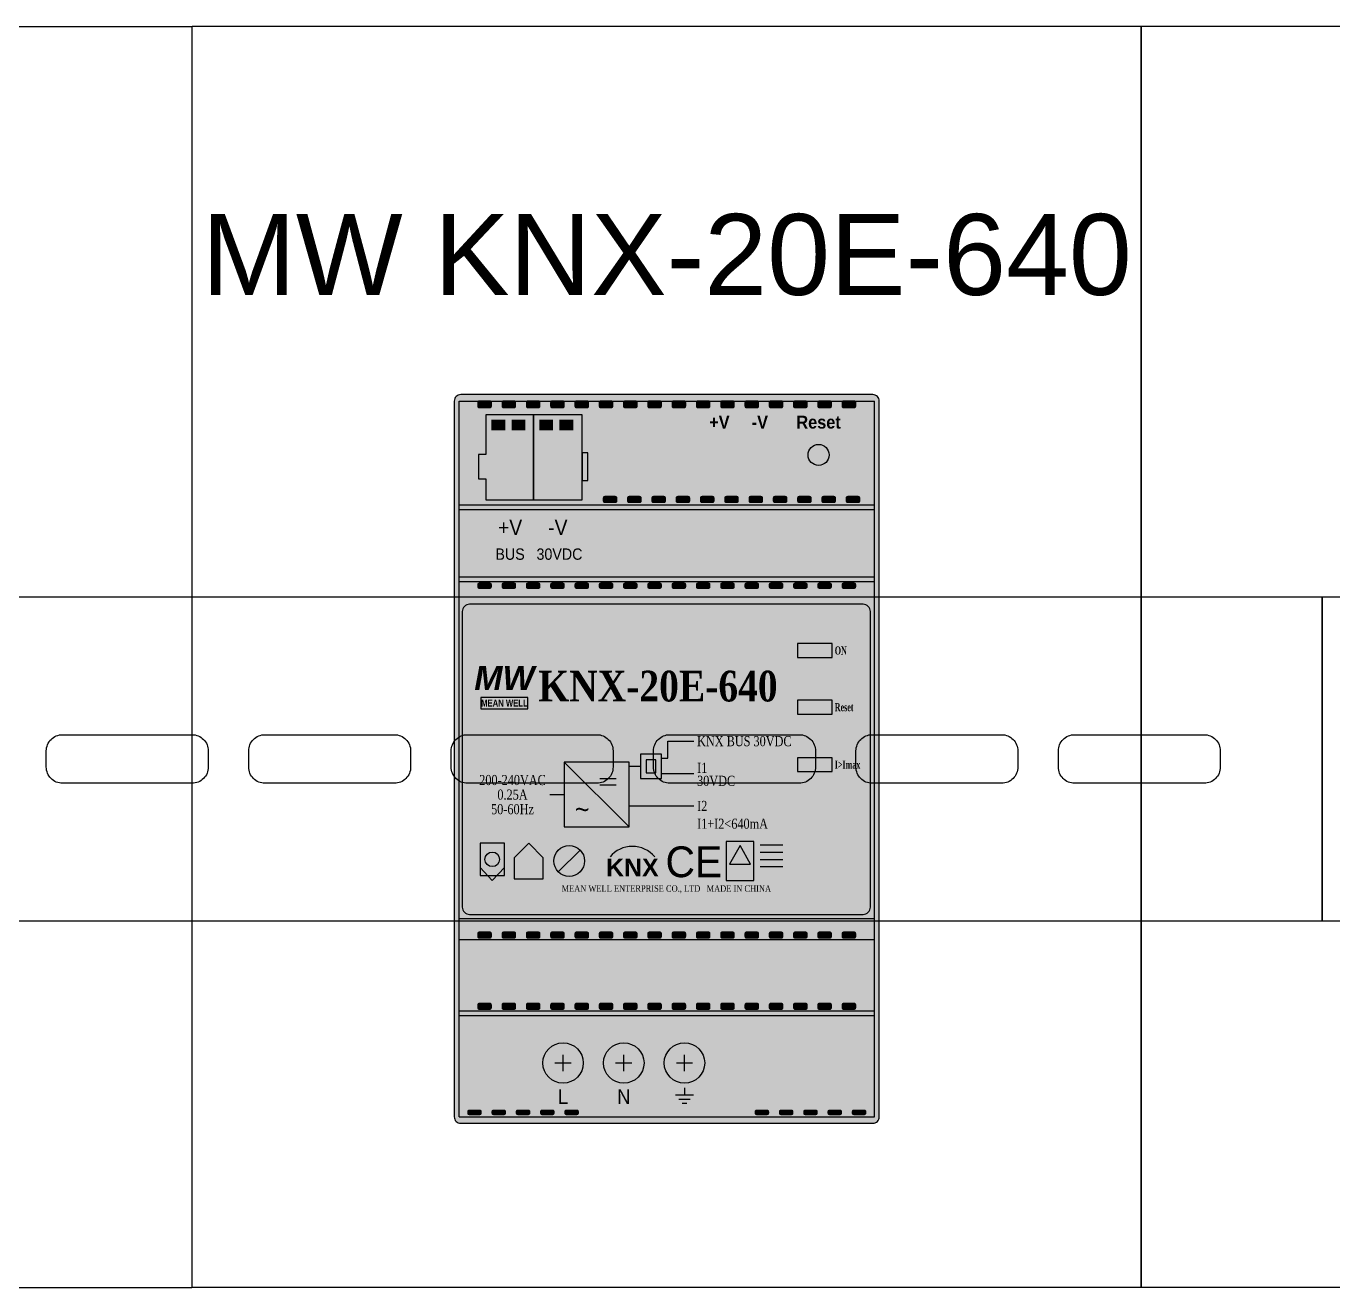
# Model space of a CAD drawing. Header units: millimetres. Extents: x 2517 to 4319, y 573 to 1664.
# Drawn here: x 3263.3 to 3424.7, y 1508.2 to 1664 of the extents above; entities that cross this region are included whole.
import ezdxf
from ezdxf.enums import TextEntityAlignment as Align

# ---------------------------------------------------------------- set-up
doc = ezdxf.new("R2010")
doc.units = ezdxf.units.MM
doc.styles.add('MW_Arial', font='arial.ttf')
doc.styles.add('MW_ArialBd', font='arialbd.ttf')
doc.styles.add('MW_ArialBdI', font='arialbi.ttf')
doc.styles.add('MW_Times', font='times.ttf')
doc.styles.add('MW_TimesBd', font='timesbd.ttf')
doc.styles.get("Standard").update_dxf_attribs({"font": 'arial.ttf'})

# ---------------------------------------------------------------- blocks, each defined once
blk = doc.blocks.new('*U7')
at = {"ltscale": 2}
blk.add_lwpolyline([(0, 20), (0, -20), (895.8, -20), (895.8, 20), (0, 20)], dxfattribs=at)
for points in [[(740.23, 3), (756.23, 3, -0.414214), (758.23, 1), (758.23, -1, -0.414214), (756.23, -3), (740.23, -3, -0.414214), (738.23, -1), (738.23, 1, -0.414214)], [(765.23, 3), (781.23, 3, -0.414214), (783.23, 1), (783.23, -1, -0.414214), (781.23, -3), (765.23, -3, -0.414214), (763.23, -1), (763.23, 1, -0.414214)], [(790.23, 3), (806.23, 3, -0.414214), (808.23, 1), (808.23, -1, -0.414214), (806.23, -3), (790.23, -3, -0.414214), (788.23, -1), (788.23, 1, -0.414214)], [(815.23, 3), (831.23, 3, -0.414214), (833.23, 1), (833.23, -1, -0.414214), (831.23, -3), (815.23, -3, -0.414214), (813.23, -1), (813.23, 1, -0.414214)], [(840.23, 3), (856.23, 3, -0.414214), (858.23, 1), (858.23, -1, -0.414214), (856.23, -3), (840.23, -3, -0.414214), (838.23, -1), (838.23, 1, -0.414214)], [(865.23, 3), (881.23, 3, -0.414214), (883.23, 1), (883.23, -1, -0.414214), (881.23, -3), (865.23, -3, -0.414214), (863.23, -1), (863.23, 1, -0.414214)]]:
    blk.add_lwpolyline(points, format="xyb", close=True, dxfattribs=at)
blk = doc.blocks.new('KNX-20E-640')
at = {"true_color": 0x2e2e32}
blk.add_hatch(color=250, dxfattribs=at).paths.add_polyline_path([(0.8, -45), (51.7, -45, 0.414214), (52.5, -44.2), (52.5, 44.2, 0.414214), (51.7, 45), (0.8, 45, 0.414214), (0, 44.2), (0, -44.2, 0.414214)])
at = {"true_color": 0x141416}
for points in [[(3.1, 43.3), (4.4, 43.3, 0.414214), (4.65, 43.55), (4.65, 44.05, 0.414214), (4.4, 44.3), (3.1, 44.3, 0.414214), (2.85, 44.05), (2.85, 43.55, 0.414214)], [(6.1, 43.3), (7.4, 43.3, 0.414214), (7.65, 43.55), (7.65, 44.05, 0.414214), (7.4, 44.3), (6.1, 44.3, 0.414214), (5.85, 44.05), (5.85, 43.55, 0.414214)], [(9.1, 43.3), (10.4, 43.3, 0.414214), (10.65, 43.55), (10.65, 44.05, 0.414214), (10.4, 44.3), (9.1, 44.3, 0.414214), (8.85, 44.05), (8.85, 43.55, 0.414214)], [(12.1, 43.3), (13.4, 43.3, 0.414214), (13.65, 43.55), (13.65, 44.05, 0.414214), (13.4, 44.3), (12.1, 44.3, 0.414214), (11.85, 44.05), (11.85, 43.55, 0.414214)], [(15.1, 43.3), (16.4, 43.3, 0.414214), (16.65, 43.55), (16.65, 44.05, 0.414214), (16.4, 44.3), (15.1, 44.3, 0.414214), (14.85, 44.05), (14.85, 43.55, 0.414214)], [(18.1, 43.3), (19.4, 43.3, 0.414214), (19.65, 43.55), (19.65, 44.05, 0.414214), (19.4, 44.3), (18.1, 44.3, 0.414214), (17.85, 44.05), (17.85, 43.55, 0.414214)], [(21.1, 43.3), (22.4, 43.3, 0.414214), (22.65, 43.55), (22.65, 44.05, 0.414214), (22.4, 44.3), (21.1, 44.3, 0.414214), (20.85, 44.05), (20.85, 43.55, 0.414214)], [(24.1, 43.3), (25.4, 43.3, 0.414214), (25.65, 43.55), (25.65, 44.05, 0.414214), (25.4, 44.3), (24.1, 44.3, 0.414214), (23.85, 44.05), (23.85, 43.55, 0.414214)], [(27.1, 43.3), (28.4, 43.3, 0.414214), (28.65, 43.55), (28.65, 44.05, 0.414214), (28.4, 44.3), (27.1, 44.3, 0.414214), (26.85, 44.05), (26.85, 43.55, 0.414214)], [(30.1, 43.3), (31.4, 43.3, 0.414214), (31.65, 43.55), (31.65, 44.05, 0.414214), (31.4, 44.3), (30.1, 44.3, 0.414214), (29.85, 44.05), (29.85, 43.55, 0.414214)], [(33.1, 43.3), (34.4, 43.3, 0.414214), (34.65, 43.55), (34.65, 44.05, 0.414214), (34.4, 44.3), (33.1, 44.3, 0.414214), (32.85, 44.05), (32.85, 43.55, 0.414214)], [(36.1, 43.3), (37.4, 43.3, 0.414214), (37.65, 43.55), (37.65, 44.05, 0.414214), (37.4, 44.3), (36.1, 44.3, 0.414214), (35.85, 44.05), (35.85, 43.55, 0.414214)], [(39.1, 43.3), (40.4, 43.3, 0.414214), (40.65, 43.55), (40.65, 44.05, 0.414214), (40.4, 44.3), (39.1, 44.3, 0.414214), (38.85, 44.05), (38.85, 43.55, 0.414214)], [(42.1, 43.3), (43.4, 43.3, 0.414214), (43.65, 43.55), (43.65, 44.05, 0.414214), (43.4, 44.3), (42.1, 44.3, 0.414214), (41.85, 44.05), (41.85, 43.55, 0.414214)], [(45.1, 43.3), (46.4, 43.3, 0.414214), (46.65, 43.55), (46.65, 44.05, 0.414214), (46.4, 44.3), (45.1, 44.3, 0.414214), (44.85, 44.05), (44.85, 43.55, 0.414214)], [(48.1, 43.3), (49.4, 43.3, 0.414214), (49.65, 43.55), (49.65, 44.05, 0.414214), (49.4, 44.3), (48.1, 44.3, 0.414214), (47.85, 44.05), (47.85, 43.55, 0.414214)], [(18.6, 31.6), (19.9, 31.6, 0.414214), (20.15, 31.85), (20.15, 32.25, 0.414214), (19.9, 32.5), (18.6, 32.5, 0.414214), (18.35, 32.25), (18.35, 31.85, 0.414214)], [(21.6, 31.6), (22.9, 31.6, 0.414214), (23.15, 31.85), (23.15, 32.25, 0.414214), (22.9, 32.5), (21.6, 32.5, 0.414214), (21.35, 32.25), (21.35, 31.85, 0.414214)], [(24.6, 31.6), (25.9, 31.6, 0.414214), (26.15, 31.85), (26.15, 32.25, 0.414214), (25.9, 32.5), (24.6, 32.5, 0.414214), (24.35, 32.25), (24.35, 31.85, 0.414214)], [(27.6, 31.6), (28.9, 31.6, 0.414214), (29.15, 31.85), (29.15, 32.25, 0.414214), (28.9, 32.5), (27.6, 32.5, 0.414214), (27.35, 32.25), (27.35, 31.85, 0.414214)], [(30.6, 31.6), (31.9, 31.6, 0.414214), (32.15, 31.85), (32.15, 32.25, 0.414214), (31.9, 32.5), (30.6, 32.5, 0.414214), (30.35, 32.25), (30.35, 31.85, 0.414214)], [(33.6, 31.6), (34.9, 31.6, 0.414214), (35.15, 31.85), (35.15, 32.25, 0.414214), (34.9, 32.5), (33.6, 32.5, 0.414214), (33.35, 32.25), (33.35, 31.85, 0.414214)], [(36.6, 31.6), (37.9, 31.6, 0.414214), (38.15, 31.85), (38.15, 32.25, 0.414214), (37.9, 32.5), (36.6, 32.5, 0.414214), (36.35, 32.25), (36.35, 31.85, 0.414214)], [(39.6, 31.6), (40.9, 31.6, 0.414214), (41.15, 31.85), (41.15, 32.25, 0.414214), (40.9, 32.5), (39.6, 32.5, 0.414214), (39.35, 32.25), (39.35, 31.85, 0.414214)], [(42.6, 31.6), (43.9, 31.6, 0.414214), (44.15, 31.85), (44.15, 32.25, 0.414214), (43.9, 32.5), (42.6, 32.5, 0.414214), (42.35, 32.25), (42.35, 31.85, 0.414214)], [(45.6, 31.6), (46.9, 31.6, 0.414214), (47.15, 31.85), (47.15, 32.25, 0.414214), (46.9, 32.5), (45.6, 32.5, 0.414214), (45.35, 32.25), (45.35, 31.85, 0.414214)], [(48.6, 31.6), (49.9, 31.6, 0.414214), (50.15, 31.85), (50.15, 32.25, 0.414214), (49.9, 32.5), (48.6, 32.5, 0.414214), (48.35, 32.25), (48.35, 31.85, 0.414214)], [(3.1, 21), (4.4, 21, 0.414214), (4.65, 21.25), (4.65, 21.55, 0.414214), (4.4, 21.8), (3.1, 21.8, 0.414214), (2.85, 21.55), (2.85, 21.25, 0.414214)], [(6.1, 21), (7.4, 21, 0.414214), (7.65, 21.25), (7.65, 21.55, 0.414214), (7.4, 21.8), (6.1, 21.8, 0.414214), (5.85, 21.55), (5.85, 21.25, 0.414214)], [(9.1, 21), (10.4, 21, 0.414214), (10.65, 21.25), (10.65, 21.55, 0.414214), (10.4, 21.8), (9.1, 21.8, 0.414214), (8.85, 21.55), (8.85, 21.25, 0.414214)], [(12.1, 21), (13.4, 21, 0.414214), (13.65, 21.25), (13.65, 21.55, 0.414214), (13.4, 21.8), (12.1, 21.8, 0.414214), (11.85, 21.55), (11.85, 21.25, 0.414214)], [(15.1, 21), (16.4, 21, 0.414214), (16.65, 21.25), (16.65, 21.55, 0.414214), (16.4, 21.8), (15.1, 21.8, 0.414214), (14.85, 21.55), (14.85, 21.25, 0.414214)], [(18.1, 21), (19.4, 21, 0.414214), (19.65, 21.25), (19.65, 21.55, 0.414214), (19.4, 21.8), (18.1, 21.8, 0.414214), (17.85, 21.55), (17.85, 21.25, 0.414214)], [(21.1, 21), (22.4, 21, 0.414214), (22.65, 21.25), (22.65, 21.55, 0.414214), (22.4, 21.8), (21.1, 21.8, 0.414214), (20.85, 21.55), (20.85, 21.25, 0.414214)], [(24.1, 21), (25.4, 21, 0.414214), (25.65, 21.25), (25.65, 21.55, 0.414214), (25.4, 21.8), (24.1, 21.8, 0.414214), (23.85, 21.55), (23.85, 21.25, 0.414214)], [(27.1, 21), (28.4, 21, 0.414214), (28.65, 21.25), (28.65, 21.55, 0.414214), (28.4, 21.8), (27.1, 21.8, 0.414214), (26.85, 21.55), (26.85, 21.25, 0.414214)], [(30.1, 21), (31.4, 21, 0.414214), (31.65, 21.25), (31.65, 21.55, 0.414214), (31.4, 21.8), (30.1, 21.8, 0.414214), (29.85, 21.55), (29.85, 21.25, 0.414214)], [(33.1, 21), (34.4, 21, 0.414214), (34.65, 21.25), (34.65, 21.55, 0.414214), (34.4, 21.8), (33.1, 21.8, 0.414214), (32.85, 21.55), (32.85, 21.25, 0.414214)], [(36.1, 21), (37.4, 21, 0.414214), (37.65, 21.25), (37.65, 21.55, 0.414214), (37.4, 21.8), (36.1, 21.8, 0.414214), (35.85, 21.55), (35.85, 21.25, 0.414214)], [(39.1, 21), (40.4, 21, 0.414214), (40.65, 21.25), (40.65, 21.55, 0.414214), (40.4, 21.8), (39.1, 21.8, 0.414214), (38.85, 21.55), (38.85, 21.25, 0.414214)], [(42.1, 21), (43.4, 21, 0.414214), (43.65, 21.25), (43.65, 21.55, 0.414214), (43.4, 21.8), (42.1, 21.8, 0.414214), (41.85, 21.55), (41.85, 21.25, 0.414214)], [(45.1, 21), (46.4, 21, 0.414214), (46.65, 21.25), (46.65, 21.55, 0.414214), (46.4, 21.8), (45.1, 21.8, 0.414214), (44.85, 21.55), (44.85, 21.25, 0.414214)], [(48.1, 21), (49.4, 21, 0.414214), (49.65, 21.25), (49.65, 21.55, 0.414214), (49.4, 21.8), (48.1, 21.8, 0.414214), (47.85, 21.55), (47.85, 21.25, 0.414214)], [(3.1, -22.2), (4.4, -22.2, 0.414214), (4.65, -21.95), (4.65, -21.55, 0.414214), (4.4, -21.3), (3.1, -21.3, 0.414214), (2.85, -21.55), (2.85, -21.95, 0.414214)], [(6.1, -22.2), (7.4, -22.2, 0.414214), (7.65, -21.95), (7.65, -21.55, 0.414214), (7.4, -21.3), (6.1, -21.3, 0.414214), (5.85, -21.55), (5.85, -21.95, 0.414214)], [(9.1, -22.2), (10.4, -22.2, 0.414214), (10.65, -21.95), (10.65, -21.55, 0.414214), (10.4, -21.3), (9.1, -21.3, 0.414214), (8.85, -21.55), (8.85, -21.95, 0.414214)], [(12.1, -22.2), (13.4, -22.2, 0.414214), (13.65, -21.95), (13.65, -21.55, 0.414214), (13.4, -21.3), (12.1, -21.3, 0.414214), (11.85, -21.55), (11.85, -21.95, 0.414214)], [(15.1, -22.2), (16.4, -22.2, 0.414214), (16.65, -21.95), (16.65, -21.55, 0.414214), (16.4, -21.3), (15.1, -21.3, 0.414214), (14.85, -21.55), (14.85, -21.95, 0.414214)], [(18.1, -22.2), (19.4, -22.2, 0.414214), (19.65, -21.95), (19.65, -21.55, 0.414214), (19.4, -21.3), (18.1, -21.3, 0.414214), (17.85, -21.55), (17.85, -21.95, 0.414214)], [(21.1, -22.2), (22.4, -22.2, 0.414214), (22.65, -21.95), (22.65, -21.55, 0.414214), (22.4, -21.3), (21.1, -21.3, 0.414214), (20.85, -21.55), (20.85, -21.95, 0.414214)], [(24.1, -22.2), (25.4, -22.2, 0.414214), (25.65, -21.95), (25.65, -21.55, 0.414214), (25.4, -21.3), (24.1, -21.3, 0.414214), (23.85, -21.55), (23.85, -21.95, 0.414214)], [(27.1, -22.2), (28.4, -22.2, 0.414214), (28.65, -21.95), (28.65, -21.55, 0.414214), (28.4, -21.3), (27.1, -21.3, 0.414214), (26.85, -21.55), (26.85, -21.95, 0.414214)], [(30.1, -22.2), (31.4, -22.2, 0.414214), (31.65, -21.95), (31.65, -21.55, 0.414214), (31.4, -21.3), (30.1, -21.3, 0.414214), (29.85, -21.55), (29.85, -21.95, 0.414214)], [(33.1, -22.2), (34.4, -22.2, 0.414214), (34.65, -21.95), (34.65, -21.55, 0.414214), (34.4, -21.3), (33.1, -21.3, 0.414214), (32.85, -21.55), (32.85, -21.95, 0.414214)], [(36.1, -22.2), (37.4, -22.2, 0.414214), (37.65, -21.95), (37.65, -21.55, 0.414214), (37.4, -21.3), (36.1, -21.3, 0.414214), (35.85, -21.55), (35.85, -21.95, 0.414214)], [(39.1, -22.2), (40.4, -22.2, 0.414214), (40.65, -21.95), (40.65, -21.55, 0.414214), (40.4, -21.3), (39.1, -21.3, 0.414214), (38.85, -21.55), (38.85, -21.95, 0.414214)], [(42.1, -22.2), (43.4, -22.2, 0.414214), (43.65, -21.95), (43.65, -21.55, 0.414214), (43.4, -21.3), (42.1, -21.3, 0.414214), (41.85, -21.55), (41.85, -21.95, 0.414214)], [(45.1, -22.2), (46.4, -22.2, 0.414214), (46.65, -21.95), (46.65, -21.55, 0.414214), (46.4, -21.3), (45.1, -21.3, 0.414214), (44.85, -21.55), (44.85, -21.95, 0.414214)], [(48.1, -22.2), (49.4, -22.2, 0.414214), (49.65, -21.95), (49.65, -21.55, 0.414214), (49.4, -21.3), (48.1, -21.3, 0.414214), (47.85, -21.55), (47.85, -21.95, 0.414214)], [(3.1, -31), (4.4, -31, 0.414214), (4.65, -30.75), (4.65, -30.35, 0.414214), (4.4, -30.1), (3.1, -30.1, 0.414214), (2.85, -30.35), (2.85, -30.75, 0.414214)], [(6.1, -31), (7.4, -31, 0.414214), (7.65, -30.75), (7.65, -30.35, 0.414214), (7.4, -30.1), (6.1, -30.1, 0.414214), (5.85, -30.35), (5.85, -30.75, 0.414214)], [(9.1, -31), (10.4, -31, 0.414214), (10.65, -30.75), (10.65, -30.35, 0.414214), (10.4, -30.1), (9.1, -30.1, 0.414214), (8.85, -30.35), (8.85, -30.75, 0.414214)], [(12.1, -31), (13.4, -31, 0.414214), (13.65, -30.75), (13.65, -30.35, 0.414214), (13.4, -30.1), (12.1, -30.1, 0.414214), (11.85, -30.35), (11.85, -30.75, 0.414214)], [(15.1, -31), (16.4, -31, 0.414214), (16.65, -30.75), (16.65, -30.35, 0.414214), (16.4, -30.1), (15.1, -30.1, 0.414214), (14.85, -30.35), (14.85, -30.75, 0.414214)], [(18.1, -31), (19.4, -31, 0.414214), (19.65, -30.75), (19.65, -30.35, 0.414214), (19.4, -30.1), (18.1, -30.1, 0.414214), (17.85, -30.35), (17.85, -30.75, 0.414214)], [(21.1, -31), (22.4, -31, 0.414214), (22.65, -30.75), (22.65, -30.35, 0.414214), (22.4, -30.1), (21.1, -30.1, 0.414214), (20.85, -30.35), (20.85, -30.75, 0.414214)], [(24.1, -31), (25.4, -31, 0.414214), (25.65, -30.75), (25.65, -30.35, 0.414214), (25.4, -30.1), (24.1, -30.1, 0.414214), (23.85, -30.35), (23.85, -30.75, 0.414214)], [(27.1, -31), (28.4, -31, 0.414214), (28.65, -30.75), (28.65, -30.35, 0.414214), (28.4, -30.1), (27.1, -30.1, 0.414214), (26.85, -30.35), (26.85, -30.75, 0.414214)], [(30.1, -31), (31.4, -31, 0.414214), (31.65, -30.75), (31.65, -30.35, 0.414214), (31.4, -30.1), (30.1, -30.1, 0.414214), (29.85, -30.35), (29.85, -30.75, 0.414214)], [(33.1, -31), (34.4, -31, 0.414214), (34.65, -30.75), (34.65, -30.35, 0.414214), (34.4, -30.1), (33.1, -30.1, 0.414214), (32.85, -30.35), (32.85, -30.75, 0.414214)], [(36.1, -31), (37.4, -31, 0.414214), (37.65, -30.75), (37.65, -30.35, 0.414214), (37.4, -30.1), (36.1, -30.1, 0.414214), (35.85, -30.35), (35.85, -30.75, 0.414214)], [(39.1, -31), (40.4, -31, 0.414214), (40.65, -30.75), (40.65, -30.35, 0.414214), (40.4, -30.1), (39.1, -30.1, 0.414214), (38.85, -30.35), (38.85, -30.75, 0.414214)], [(42.1, -31), (43.4, -31, 0.414214), (43.65, -30.75), (43.65, -30.35, 0.414214), (43.4, -30.1), (42.1, -30.1, 0.414214), (41.85, -30.35), (41.85, -30.75, 0.414214)], [(45.1, -31), (46.4, -31, 0.414214), (46.65, -30.75), (46.65, -30.35, 0.414214), (46.4, -30.1), (45.1, -30.1, 0.414214), (44.85, -30.35), (44.85, -30.75, 0.414214)], [(48.1, -31), (49.4, -31, 0.414214), (49.65, -30.75), (49.65, -30.35, 0.414214), (49.4, -30.1), (48.1, -30.1, 0.414214), (47.85, -30.35), (47.85, -30.75, 0.414214)], [(1.85, -44), (3.15, -44, 0.414214), (3.4, -43.75), (3.4, -43.55, 0.414214), (3.15, -43.3), (1.85, -43.3, 0.414214), (1.6, -43.55), (1.6, -43.75, 0.414214)], [(4.85, -44), (6.15, -44, 0.414214), (6.4, -43.75), (6.4, -43.55, 0.414214), (6.15, -43.3), (4.85, -43.3, 0.414214), (4.6, -43.55), (4.6, -43.75, 0.414214)], [(7.85, -44), (9.15, -44, 0.414214), (9.4, -43.75), (9.4, -43.55, 0.414214), (9.15, -43.3), (7.85, -43.3, 0.414214), (7.6, -43.55), (7.6, -43.75, 0.414214)], [(10.85, -44), (12.15, -44, 0.414214), (12.4, -43.75), (12.4, -43.55, 0.414214), (12.15, -43.3), (10.85, -43.3, 0.414214), (10.6, -43.55), (10.6, -43.75, 0.414214)], [(13.85, -44), (15.15, -44, 0.414214), (15.4, -43.75), (15.4, -43.55, 0.414214), (15.15, -43.3), (13.85, -43.3, 0.414214), (13.6, -43.55), (13.6, -43.75, 0.414214)], [(37.35, -44), (38.65, -44, 0.414214), (38.9, -43.75), (38.9, -43.55, 0.414214), (38.65, -43.3), (37.35, -43.3, 0.414214), (37.1, -43.55), (37.1, -43.75, 0.414214)], [(40.35, -44), (41.65, -44, 0.414214), (41.9, -43.75), (41.9, -43.55, 0.414214), (41.65, -43.3), (40.35, -43.3, 0.414214), (40.1, -43.55), (40.1, -43.75, 0.414214)], [(43.35, -44), (44.65, -44, 0.414214), (44.9, -43.75), (44.9, -43.55, 0.414214), (44.65, -43.3), (43.35, -43.3, 0.414214), (43.1, -43.55), (43.1, -43.75, 0.414214)], [(46.35, -44), (47.65, -44, 0.414214), (47.9, -43.75), (47.9, -43.55, 0.414214), (47.65, -43.3), (46.35, -43.3, 0.414214), (46.1, -43.55), (46.1, -43.75, 0.414214)], [(49.35, -44), (50.65, -44, 0.414214), (50.9, -43.75), (50.9, -43.55, 0.414214), (50.65, -43.3), (49.35, -43.3, 0.414214), (49.1, -43.55), (49.1, -43.75, 0.414214)]]:
    blk.add_hatch(color=250, dxfattribs=at).paths.add_polyline_path(points)
at = {"true_color": 0xd02830}
blk.add_hatch(color=242, dxfattribs=at).paths.add_polyline_path([(3.9, 32), (9.8, 32), (9.8, 42.5), (3.9, 42.5), (3.9, 37.6), (3, 37.6), (3, 34.6), (3.9, 34.6)])
at = {"true_color": 0x1e1e20}
for points in [[(9.8, 32), (15.8, 32), (15.8, 42.5), (9.8, 42.5)], [(15.8, 34.4), (16.5, 34.4), (16.5, 37.8), (15.8, 37.8)]]:
    blk.add_hatch(color=250, dxfattribs=at).paths.add_polyline_path(points)
at = {"true_color": 0x961920}
for points in [[(4.6, 40.6), (6.3, 40.6), (6.3, 41.9), (4.6, 41.9)], [(7.1, 40.6), (8.8, 40.6), (8.8, 41.9), (7.1, 41.9)], [(5.3, 33), (8.3, 33), (8.3, 34.2), (5.3, 34.2)]]:
    blk.add_hatch(color=244, dxfattribs=at).paths.add_polyline_path(points)
at = {"true_color": 0x0e0e10}
for points in [[(10.5, 40.6), (12.2, 40.6), (12.2, 41.9), (10.5, 41.9)], [(13, 40.6), (14.7, 40.6), (14.7, 41.9), (13, 41.9)], [(32.75, 36.35), (37.75, 36.35), (37.75, 38.75), (32.75, 38.75)], [(11.6, 33), (14.6, 33), (14.6, 34.2), (11.6, 34.2)]]:
    blk.add_hatch(color=168, dxfattribs=at).paths.add_polyline_path(points)
h = blk.add_hatch(color=168, dxfattribs=at)
edge = h.paths.add_edge_path()
edge.add_arc((32.75, 37.55), 2.2, 0, 360)
h = blk.add_hatch(color=168, dxfattribs=at)
edge = h.paths.add_edge_path()
edge.add_arc((37.75, 37.55), 2.2, 0, 360)
h = blk.add_hatch(color=168, dxfattribs=at)
edge = h.paths.add_edge_path()
edge.add_arc((45, 37.55), 2, 0, 360)
at = {"true_color": 0x242428}
h = blk.add_hatch(color=250, dxfattribs=at)
edge = h.paths.add_edge_path()
edge.add_arc((45, 37.55), 1.3, 0, 360)
at = {"true_color": 0x4a4c51}
blk.add_hatch(color=251, dxfattribs=at).paths.add_polyline_path([(2.1, -18.7), (50.3, -18.7, 0.414214), (50.9, -18.1), (50.9, 18, 0.414214), (50.3, 18.6), (2.1, 18.6, 0.414214), (1.5, 18), (1.5, -18.1, 0.414214)])
at = {"true_color": 0xcc202e}
for points in [[(2.1, 16.6), (50.3, 16.6), (50.3, 17.8), (2.1, 17.8)], [(2.1, -17.9), (50.3, -17.9), (50.3, -16.7), (2.1, -16.7)]]:
    blk.add_hatch(color=242, dxfattribs=at).paths.add_polyline_path(points)
at = {"true_color": 0xeeeeee}
for points in [[(42.4, 12.55), (46.7, 12.55), (46.7, 14.25), (42.4, 14.25)], [(42.4, 5.55), (46.7, 5.55), (46.7, 7.25), (42.4, 7.25)], [(42.4, -1.55), (46.7, -1.55), (46.7, 0.15), (42.4, 0.15)]]:
    blk.add_hatch(color=7, dxfattribs=at).paths.add_polyline_path(points)
at = {"true_color": 0xde3c1e}
blk.add_hatch(color=22, dxfattribs=at).paths.add_polyline_path([(2.8, 5.7), (9.6, 5.7), (9.6, 12.3), (2.8, 12.3)])
at = {"true_color": 0x0e0e10}
h = blk.add_hatch(color=168, dxfattribs=at)
edge = h.paths.add_edge_path()
edge.add_arc((13.44, -37.55), 2.5, 0, 360)
h = blk.add_hatch(color=168, dxfattribs=at)
edge = h.paths.add_edge_path()
edge.add_arc((20.94, -37.55), 2.5, 0, 360)
h = blk.add_hatch(color=168, dxfattribs=at)
edge = h.paths.add_edge_path()
edge.add_arc((28.44, -37.55), 2.5, 0, 360)
at = {"true_color": 0x5c5c62}
h = blk.add_hatch(color=251, dxfattribs=at)
edge = h.paths.add_edge_path()
edge.add_arc((13.44, -37.55), 1.6, 0, 360)
h = blk.add_hatch(color=251, dxfattribs=at)
edge = h.paths.add_edge_path()
edge.add_arc((20.94, -37.55), 1.6, 0, 360)
h = blk.add_hatch(color=251, dxfattribs=at)
edge = h.paths.add_edge_path()
edge.add_arc((28.44, -37.55), 1.6, 0, 360)
at = {"color": 251, "true_color": 0x525258}
for p, q in [((0.6, -44.2), (0.6, 44.2)), ((0.6, 44.2), (51.9, 44.2)), ((51.9, -44.2), (51.9, 44.2)), ((0.6, 31.4), (51.9, 31.4)), ((0.6, 30.8), (51.9, 30.8)), ((0.6, 22.5), (51.9, 22.5)), ((0.6, 21.9), (51.9, 21.9)), ((0.6, -19.7), (51.9, -19.7)), ((0.6, -22.3), (51.9, -22.3)), ((0.6, -31.1), (51.9, -31.1)), ((0.6, -31.7), (51.9, -31.7)), ((0.6, -44.2), (51.9, -44.2))]:
    blk.add_line(p, q, dxfattribs=at)
at = {"color": 7, "true_color": 0xffffff}
for p, q in [((26.4, 0.1), (26.4, 2.2)), ((26.4, 2.2), (29.6, 2.2)), ((25.6, 0.1), (26.4, 0.1)), ((13.6, -0.4), (21.6, -8.4)), ((21.6, -0.9), (23, -0.9)), ((18, -2.4), (20, -2.4)), ((18, -3.2), (20, -3.2)), ((25.6, -1.8), (29.6, -1.8)), ((11.8, -4.4), (13.6, -4.4)), ((21.6, -5.8), (29.6, -5.8)), ((37.8, -10.6), (40.6, -10.6)), ((12.9, -13.9), (15.5, -11.3)), ((37.8, -11.5), (40.6, -11.5)), ((37.8, -12.4), (40.6, -12.4)), ((3.2, -13.4), (4.7, -15)), ((6.2, -13.4), (4.7, -15)), ((37.8, -13.3), (40.6, -13.3))]:
    blk.add_line(p, q, dxfattribs=at)
at = {"color": 168, "true_color": 0x0e0e10}
for p, q in [((13.44, -38.55), (13.44, -36.55)), ((20.94, -38.55), (20.94, -36.55)), ((28.44, -38.55), (28.44, -36.55)), ((12.44, -37.55), (14.44, -37.55)), ((19.94, -37.55), (21.94, -37.55)), ((27.44, -37.55), (29.44, -37.55))]:
    blk.add_line(p, q, dxfattribs=at)
at = {"color": 254, "true_color": 0xe8e8e8}
for p, q in [((27.34, -41.5), (29.54, -41.5)), ((28.44, -40.6), (28.44, -41.5)), ((27.74, -42), (29.14, -42)), ((28.14, -42.5), (28.74, -42.5))]:
    blk.add_line(p, q, dxfattribs=at)
blk.add_lwpolyline([(0.8, -45), (51.7, -45, 0.414214), (52.5, -44.2), (52.5, 44.2, 0.414214), (51.7, 45), (0.8, 45, 0.414214), (0, 44.2), (0, -44.2, 0.414214)], format="xyb", close=True)
at = {"color": 246, "true_color": 0x78141a}
blk.add_lwpolyline([(3.9, 32), (9.8, 32), (9.8, 42.5), (3.9, 42.5), (3.9, 37.6), (3, 37.6), (3, 34.6), (3.9, 34.6)], close=True, dxfattribs=at)
at = {"color": 149, "true_color": 0x46464a}
for points in [[(9.8, 32), (15.8, 32), (15.8, 42.5), (9.8, 42.5)], [(15.8, 34.4), (16.5, 34.4), (16.5, 37.8), (15.8, 37.8)]]:
    blk.add_lwpolyline(points, close=True, dxfattribs=at)
at = {"color": 250, "true_color": 0x141416}
blk.add_lwpolyline([(1.9, -19.2), (50.5, -19.2, 0.414214), (51.4, -18.3), (51.4, 18.2, 0.414214), (50.5, 19.1), (1.9, 19.1, 0.414214), (1, 18.2), (1, -18.3, 0.414214)], format="xyb", close=True, dxfattribs=at)
at = {"color": 8, "true_color": 0x78787d}
for points in [[(42.4, 12.55), (46.7, 12.55), (46.7, 14.25), (42.4, 14.25)], [(42.4, 5.55), (46.7, 5.55), (46.7, 7.25), (42.4, 7.25)], [(42.4, -1.55), (46.7, -1.55), (46.7, 0.15), (42.4, 0.15)]]:
    blk.add_lwpolyline(points, close=True, dxfattribs=at)
at = {"color": 7, "true_color": 0xffffff}
for points in [[(3.3, 6.2), (9.1, 6.2), (9.1, 7.6), (3.3, 7.6)], [(23, -2.4), (25.6, -2.4), (25.6, 0.6), (23, 0.6)], [(13.6, -8.4), (21.6, -8.4), (21.6, -0.4), (13.6, -0.4)], [(23.7, -1.7), (24.9, -1.7), (24.9, -0.1), (23.7, -0.1)], [(3.2, -14.4), (6.2, -14.4), (6.2, -10.4), (3.2, -10.4)], [(7.4, -14.8), (11, -14.8), (11, -12.2), (9.2, -10.4), (7.4, -12.2)], [(33.6, -15), (37, -15), (37, -10.2), (33.6, -10.2)], [(34, -13), (36.6, -13), (35.3, -10.7)]]:
    blk.add_lwpolyline(points, close=True, dxfattribs=at)
at = {"color": 250, "true_color": 0x3c3c42}
blk.add_circle((45, 37.55), 1.3, dxfattribs=at)
at = {"color": 7, "true_color": 0xffffff}
for centre, radius in [((14.2, -12.6), 1.9), ((4.7, -12.4), 0.9)]:
    blk.add_circle(centre, radius, dxfattribs=at)
at = {"color": 251, "true_color": 0x525258}
for centre in [(13.44, -37.55), (20.94, -37.55), (28.44, -37.55)]:
    blk.add_circle(centre, 2.5, dxfattribs=at)
at = {"color": 7, "true_color": 0xffffff}
blk.add_arc((22, -14.4), 3.6, 40, 140, dxfattribs=at)
at = {"color": 254, "true_color": 0xe8e8e8, "width": 0.9}
for s, height, style, p in [('+V', 1.6, 'MW_ArialBd', (32.75, 41.6)), ('-V', 1.6, 'MW_ArialBd', (37.75, 41.6)), ('Reset', 1.6, 'MW_ArialBd', (45, 41.6)), ('+V', 1.9, 'MW_Arial', (6.9, 28.6)), ('-V', 1.9, 'MW_Arial', (12.8, 28.6)), ('BUS', 1.4, 'MW_Arial', (6.9, 25.3)), ('30VDC', 1.4, 'MW_Arial', (13, 25.3)), ('L', 1.8, 'MW_Arial', (13.44, -41.7)), ('N', 1.8, 'MW_Arial', (20.94, -41.7))]:
    blk.add_text(s, height=height, dxfattribs=dict(at, style=style)).set_placement(p, align=Align.MIDDLE_CENTER)
at = {"color": 7, "true_color": 0xffffff}
for s, height, style, width, p in [('ON', 1, 'MW_TimesBd', 0.65, (47, 13.4)), ('KNX-20E-640', 3.8, 'MW_TimesBd', 0.85, (10.4, 9)), ('Reset', 1, 'MW_TimesBd', 0.65, (47, 6.4)), ('KNX BUS 30VDC', 1.25, 'MW_Times', 0.8, (30, 2.2)), ('I1', 1.25, 'MW_Times', 0.8, (30, -1.1)), ('I>Imax', 1, 'MW_TimesBd', 0.65, (47, -0.7)), ('30VDC', 1.25, 'MW_Times', 0.8, (30, -2.7)), ('I2', 1.25, 'MW_Times', 0.8, (30, -5.8)), ('I1+I2<640mA', 1.25, 'MW_Times', 0.8, (30, -8))]:
    blk.add_text(s, height=height, dxfattribs=dict(at, style=style, width=width)).set_placement(p, align=Align.MIDDLE_LEFT)
for s, height, style, p in [('MW', 3, 'MW_ArialBdI', (6.2, 10)), ('KNX', 2.2, 'MW_ArialBd', (22, -13.4))]:
    blk.add_text(s, height=height, dxfattribs=dict(at, style=style)).set_placement(p, align=Align.MIDDLE_CENTER)
for s, height, style, width, p in [('MEAN WELL', 0.85, 'MW_ArialBd', 0.8, (6.2, 6.9)), ('200-240VAC', 1.25, 'MW_Times', 0.8, (7.2, -2.6)), ('0.25A', 1.25, 'MW_Times', 0.8, (7.2, -4.4)), ('50-60Hz', 1.25, 'MW_Times', 0.8, (7.2, -6.2)), ('~', 2.4, 'MW_Arial', 0.9, (15.8, -6.2)), ('CE', 3.8, 'MW_Arial', 0.95, (29.6, -12.7)), ('MEAN WELL ENTERPRISE CO., LTD   MADE IN CHINA', 0.8, 'MW_Times', 0.85, (26.2, -16))]:
    blk.add_text(s, height=height, dxfattribs=dict(at, style=style, width=width)).set_placement(p, align=Align.MIDDLE_CENTER)

msp = doc.modelspace()

# ---------------------------------------------------------------- linework, layer by layer
for points in [[(3283.8, 1664), (3401, 1664), (3401, 1508.2), (3283.8, 1508.2)], [(3401, 1664), (3667, 1664), (3667, 1508.2), (3401, 1508.2)], [(3017.78, 1663.97), (3283.76, 1663.97), (3283.76, 1508.17), (3017.78, 1508.17)]]:
    msp.add_lwpolyline(points, close=True)

# ---------------------------------------------------------------- block references
msp.add_blockref('KNX-20E-640', (3316.15, 1573.49))
at = {"color": 1}
for p in [(2527.54, 1573.49), (3423.34, 1573.49)]:
    msp.add_blockref('*U7', p, dxfattribs=at)

# ---------------------------------------------------------------- texts
at = {"insert": (3342.4, 1640.8), "char_height": 10, "attachment_point": 2}
msp.add_mtext('MW KNX-20E-640', dxfattribs=at)

doc.saveas('drawing.dxf')
